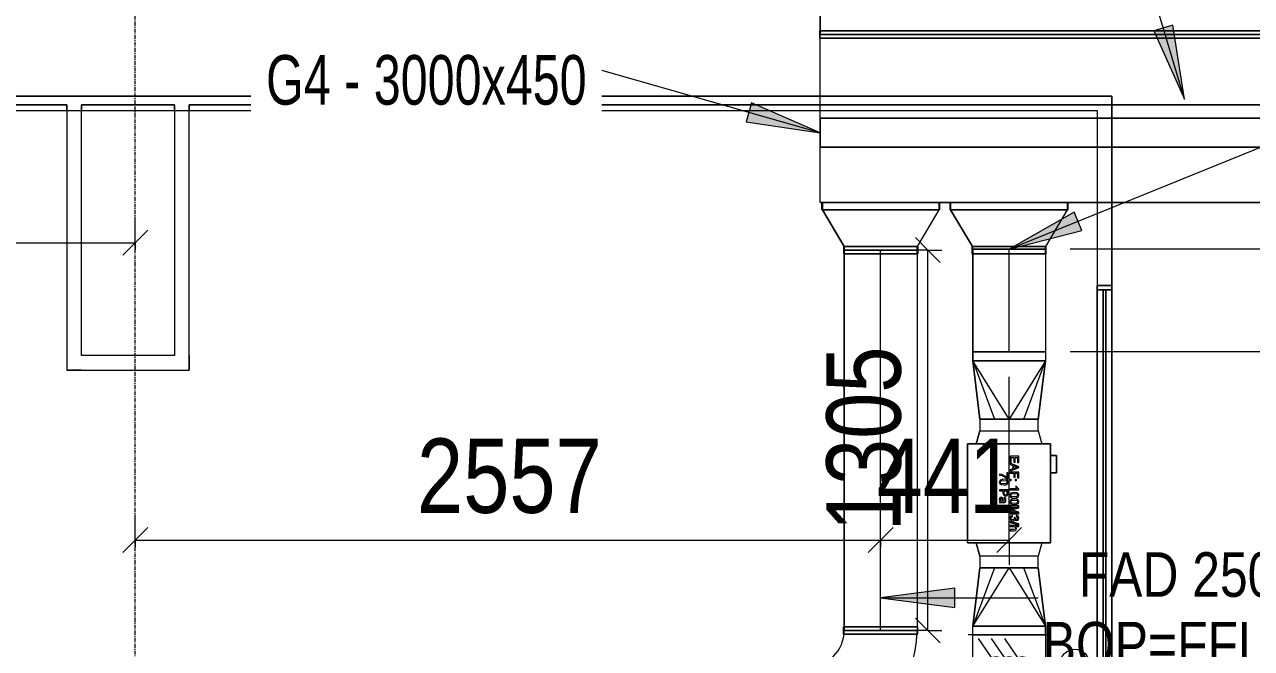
# Model space of a CAD drawing. Header units: millimetres. Extents: x -22227 to 20275, y 15053 to 61060.
# Drawn here: x 10521 to 14731, y 56272 to 58412 of the extents above; entities that cross this region are included whole.
import ezdxf

# ---------------------------------------------------------------- set-up
doc = ezdxf.new("R2010")
doc.units = ezdxf.units.MM
doc.linetypes.add('Grid Line', pattern=[22.225, 12.7, -3.175, 3.175, -3.175])
for name, color, linetype, lineweight in [('A-ANNO-DIMS', 7, 'Continuous', 9), ('A-ANNO-DIMS-170', 7, 'Continuous', 9), ('A-DETL-GENF', 7, 'Continuous', 5), ('A-WALL', 7, 'Continuous', 9), ('G-ANNO-TEXT', 7, 'Continuous', 9), ('M-EQPM', 7, 'Continuous', 5), ('M-HVAC-CDFF', 7, 'Continuous', 5), ('M-HVAC-CDFF-IDEN', 7, 'Continuous', 9), ('M-HVAC-DUCT', 7, 'Continuous', 18), ('M-HVAC-DUCT-CNTR', 7, 'Continuous', 5), ('M-HVAC-DUCT-IDEN', 7, 'Continuous', 9), ('S-GRID', 7, 'Continuous', 9)]:
    doc.layers.add(name, color=color, linetype=linetype, lineweight=lineweight)
doc.layers.add('A-FLOR', color=7, linetype='Continuous', lineweight=9, true_color=0x007f00)
doc.layers.add('A-GLAZ', color=7, linetype='Continuous', lineweight=9, true_color=0x00007f)
doc.styles.add('Arial_2', font='arial.ttf', dxfattribs={"width": 0.8, "height": 153})
doc.styles.add('Arial_3', font='arial.ttf', dxfattribs={"width": 0.8, "height": 255})
doc.styles.add('Arial_6', font='arial.ttf', dxfattribs={"width": 0.7, "height": 170})
doc.dimstyles.new('AK_DIM_2_0_Arial_đỏ', dxfattribs={"dimscale": 304.8, "dimtxt": 260.166147, "dimasz": 0.278871, "dimexe": 0.278871, "dimexo": 0.278871, "dimgap": 0.055774, "dimtad": 1, "dimdec": 0, "dimzin": 0, "dimdsep": 46, "dimtxsty": 'Arial_3', "dimblk1": 'OBLIQUE', "dimblk2": 'OBLIQUE', "dimsah": 1, "dimcen": 0.09, "dimadec": 0, "dimazin": 0, "dimtfac": 1, "dimtdec": 4, "dimtix": 1, "dimtmove": 0, "dimatfit": 3, "dimfxl": 1, "dimtvp": 1, "dimtolj": 1, "dimtzin": 0, "dimarcsym": 2})

# ---------------------------------------------------------------- blocks, each defined once
blk = doc.blocks.new('AK_OViewTuongPanel - 2000x1200-1198638-MẶT BẰNG HỆ THỐNG GIÓ TƯƠI')
at = {"layer": 'A-GLAZ', "color": 9, "true_color": 0xaaaad4}
for p, q in [((-1015, 25), (-1015, -25)), ((-1000, 25), (-1015, 25)), ((-1000, -25), (-1000, 25)), ((1000, 25), (-1000, 25)), ((1000, 5), (-1000, 5)), ((-1000, 5), (-1000, -5)), ((1015, 25), (1000, 25)), ((1000, 25), (1000, -25)), ((1000, -5), (1000, 5)), ((1015, -25), (1015, 25)), ((-1015, -25), (-1000, -25)), ((-1000, -5), (1000, -5)), ((-1000, -25), (1000, -25)), ((1000, -25), (1015, -25))]:
    blk.add_line(p, q, dxfattribs=at)
at = {"layer": 'A-GLAZ', "color": 7, "true_color": 0xececf5}
for p, q in [((-1015, -25), (-1015, 25)), ((-1000, -5), (-1000, 5)), ((-1000, 5), (-1000, -5)), ((1000, 5), (1000, -5)), ((1000, -5), (1000, 5)), ((1015, 25), (1015, -25))]:
    blk.add_line(p, q, dxfattribs=at)
at = {"layer": 'A-GLAZ', "color": 254, "true_color": 0xe0e0ef}
for p, q in [((-1015, 25), (-1000, 25)), ((-1000, 25), (-1000, 5)), ((1000, 25), (1015, 25)), ((1000, 5), (1000, 25)), ((-1000, -25), (-1015, -25)), ((-1000, -5), (-1000, -25)), ((1000, -25), (1000, -5)), ((1015, -25), (1000, -25))]:
    blk.add_line(p, q, dxfattribs=at)
at = {"layer": 'A-GLAZ', "color": 254, "true_color": 0xcccce5}
for p, q in [((-1000, 25), (1000, 25)), ((-1000, 5), (1000, 5)), ((1000, -5), (-1000, -5)), ((1000, -25), (-1000, -25))]:
    blk.add_line(p, q, dxfattribs=at)
blk = doc.blocks.new('AK-SGS-M3-A_rvt-1-MẶT BẰNG HỆ THỐNG GIÓ TƯƠI')
at = {"layer": 'A-WALL', "color": 253, "true_color": 0xaaaaaa}
for p, q in [((14201.4, 58166.9), (3042.8, 58166.9)), ((14251.4, 58166.9), (14201.4, 58166.9)), ((14251.4, 57516.9), (14251.4, 58166.9)), ((17060.6, 58136.9), (14251.4, 58136.9)), ((9976.4, 58116.9), (10666.4, 58116.9)), ((10666.4, 58116.9), (10666.4, 57226.9)), ((10716.4, 58116.9), (11036.4, 58116.9)), ((10716.4, 57276.9), (10716.4, 58116.9)), ((11036.4, 58116.9), (11036.4, 57276.9)), ((11086.4, 58116.9), (14201.4, 58116.9)), ((11086.4, 57276.9), (11086.4, 58116.9)), ((14201.4, 58116.9), (14201.4, 57516.9)), ((11036.4, 57276.9), (10716.4, 57276.9)), ((11086.4, 57226.9), (11086.4, 57276.9)), ((10666.4, 57226.9), (10716.4, 57226.9)), ((10716.4, 57226.9), (11086.4, 57226.9))]:
    blk.add_line(p, q, dxfattribs=at)
at = {"layer": 'A-WALL', "color": 254, "true_color": 0xe0e0e0}
for p, q in [((14201.4, 58166.9), (3042.8, 58166.9)), ((9976.4, 58136.9), (10666.4, 58136.9)), ((10666.4, 58136.9), (10666.4, 58134.3)), ((10666.4, 58134), (10666.4, 58125.6)), ((10716.4, 58136.9), (11036.4, 58136.9)), ((10716.4, 58134.7), (10716.4, 58136.9)), ((10716.4, 58126.2), (10716.4, 58134.4)), ((11036.4, 58136.9), (11036.4, 58129.9)), ((11086.4, 58136.9), (14251.4, 58136.9)), ((11086.4, 58130.5), (11086.4, 58136.9)), ((14201.4, 58166.9), (14251.4, 58166.9)), ((14251.4, 58136.9), (14251.4, 58166.9)), ((10666.4, 58125.1), (10666.4, 58116.9)), ((10666.4, 58116.9), (10716.4, 58116.9)), ((10716.4, 58117.6), (10716.4, 58125.7)), ((11036.4, 58129.5), (11036.4, 58122.2)), ((11036.4, 58121.5), (11036.4, 58116.9)), ((11036.4, 58116.9), (11086.4, 58116.9)), ((11086.4, 58122.9), (11086.4, 58130.1)), ((11086.4, 58117.7), (11086.4, 58122.2)), ((14201.4, 57516.9), (14251.4, 57516.9)), ((14201.4, 57501.9), (14201.4, 57516.9)), ((14201.4, 57501.9), (14201.4, 55501.9)), ((14251.4, 57516.9), (14251.4, 57501.9)), ((14251.4, 55501.9), (14251.4, 57501.9))]:
    blk.add_line(p, q, dxfattribs=at)
at = {"layer": 'A-WALL', "color": 254, "true_color": 0xcccccc}
for p, q in [((10666.4, 58136.9), (9976.4, 58136.9)), ((10666.4, 58134.3), (10666.4, 58136.9)), ((10666.4, 58125.6), (10666.4, 58134)), ((11036.4, 58136.9), (10716.4, 58136.9)), ((10716.4, 58136.9), (10716.4, 58134.7)), ((10716.4, 58134.4), (10716.4, 58126.2)), ((11036.4, 58129.9), (11036.4, 58136.9)), ((14251.4, 58136.9), (11086.4, 58136.9)), ((11086.4, 58136.9), (11086.4, 58130.5)), ((14251.4, 57516.9), (14251.4, 58136.9)), ((14251.4, 58136.9), (17060.6, 58136.9)), ((9976.4, 58116.9), (10666.4, 58116.9)), ((10666.4, 58116.9), (10666.4, 58125.1)), ((10666.4, 58116.9), (10666.4, 57226.9)), ((10716.4, 58125.7), (10716.4, 58117.6)), ((10716.4, 58116.9), (11036.4, 58116.9)), ((10716.4, 57276.9), (10716.4, 58116.9)), ((11036.4, 58122.2), (11036.4, 58129.5)), ((11036.4, 58116.9), (11036.4, 58121.5)), ((11036.4, 58116.9), (11036.4, 57276.9)), ((11086.4, 58130.1), (11086.4, 58122.9)), ((11086.4, 58122.2), (11086.4, 58117.7)), ((11086.4, 58116.9), (14201.4, 58116.9)), ((11086.4, 57276.9), (11086.4, 58116.9)), ((14201.4, 58116.9), (14201.4, 57516.9)), ((14201.4, 55501.9), (14201.4, 57501.9)), ((14251.4, 57501.9), (14251.4, 55501.9)), ((11036.4, 57276.9), (10716.4, 57276.9)), ((11086.4, 57276.9), (11086.4, 57226.9)), ((10716.4, 57226.9), (10666.4, 57226.9)), ((10716.4, 57226.9), (11086.4, 57226.9))]:
    blk.add_line(p, q, dxfattribs=at)
at = {"layer": 'A-WALL', "color": 7, "true_color": 0xececec}
for p, q in [((10666.4, 58116.9), (10716.4, 58116.9)), ((11036.4, 58116.9), (11086.4, 58116.9)), ((14201.4, 57516.9), (14251.4, 57516.9)), ((14201.4, 57516.9), (14201.4, 57501.9)), ((14251.4, 57501.9), (14251.4, 57516.9))]:
    blk.add_line(p, q, dxfattribs=at)
at = {"layer": 'A-GLAZ', "color": 9, "lineweight": 9, "true_color": 0xaaaad4, "rotation": 269.9999999999999}
blk.add_blockref('AK_OViewTuongPanel - 2000x1200-1198638-MẶT BẰNG HỆ THỐNG GIÓ TƯƠI', (14226.4, 56501.9), dxfattribs=at)
blk = doc.blocks.new('03_DSC_VA_Fan _inline_ - QUẠT CẤP HỘP-2126226-MẶT BẰNG HỆ THỐNG GIÓ TƯƠI')
at = {"layer": 'M-EQPM', "color": 4, "true_color": 0x00ffff}
for p, q in [((170.2, 142.5), (-170.2, 142.5)), ((-170.2, 142.5), (-170.2, -142.5)), ((-170.2, -142.5), (-170.2, 142.5)), ((-170.2, 142.5), (170.2, 142.5)), ((-70.2, 162.5), (-130.2, 162.5)), ((-130.2, 162.5), (-130.2, 142.5)), ((-130.2, 142.5), (-130.2, 162.5)), ((-130.2, 162.5), (-70.2, 162.5)), ((-130.2, 142.5), (-70.2, 142.5)), ((-70.2, 142.5), (-130.2, 142.5)), ((-70.2, 142.5), (-70.2, 162.5)), ((-70.2, 162.5), (-70.2, 142.5)), ((170.2, -142.5), (170.2, 142.5)), ((170.2, 142.5), (170.2, -142.5)), ((-215, 100), (-170.2, 112.5)), ((-215, 100), (-170.2, 112.5)), ((-215, 71), (-215, 100)), ((-215, -100), (-215, 100)), ((170.2, 112.5), (215, 100)), ((170.2, 112.5), (215, 100)), ((215, 100), (215, 71)), ((215, 100), (215, -100)), ((-215, -71), (-215, 71)), ((215, 71), (215, -71)), ((-105.9, 32.8), (-127.2, 32.8)), ((-127.2, 32.8), (-127.2, 3.2)), ((-127.2, 3.2), (-105.5, 3.2)), ((-123.5, 20.3), (-123.5, 29.1)), ((-123.5, 29.1), (-105.9, 29.1)), ((-106.8, 20.3), (-123.5, 20.3)), ((-123.5, 6.9), (-123.5, 16.6)), ((-123.5, 16.6), (-106.8, 16.6)), ((-105.5, 6.9), (-123.5, 6.9)), ((-106.8, 16.6), (-106.8, 20.3)), ((-105.9, 29.1), (-105.9, 32.8)), ((-105.5, 3.2), (-105.5, 6.9)), ((-91.6, 32.8), (-103.4, 3.2)), ((-103.4, 3.2), (-99.5, 3.2)), ((-99.5, 3.2), (-96.1, 12.5)), ((-96.1, 12.5), (-83.9, 12.5)), ((-94.7, 16.2), (-91.8, 24.1)), ((-85.3, 16.2), (-94.7, 16.2)), ((-91.8, 24.1), (-90, 29.1)), ((-88.4, 32.8), (-91.6, 32.8)), ((-90, 29.1), (-87.9, 23.4)), ((-76.6, 3.2), (-88.4, 32.8)), ((-87.9, 23.4), (-85.3, 16.2)), ((-83.9, 12.5), (-80.5, 3.2)), ((-80.5, 3.2), (-76.6, 3.2)), ((-52.8, 32.8), (-72.7, 32.8)), ((-72.7, 32.8), (-72.7, 3.2)), ((-72.7, 3.2), (-69, 3.2)), ((-69, 20.3), (-69, 29.1)), ((-69, 29.1), (-52.8, 29.1)), ((-55.2, 20.3), (-69, 20.3)), ((-69, 3.2), (-69, 16.6)), ((-69, 16.6), (-55.2, 16.6)), ((-55.2, 16.6), (-55.2, 20.3)), ((-52.8, 29.1), (-52.8, 32.8)), ((-43.6, 24.9), (-47.3, 24.9)), ((-47.3, 24.9), (-47.3, 21.2)), ((-47.3, 21.2), (-43.6, 21.2)), ((-43.6, 6.9), (-47.3, 6.9)), ((-47.3, 6.9), (-47.3, 3.2)), ((-47.3, 3.2), (-43.6, 3.2)), ((-43.6, 21.2), (-43.6, 24.9)), ((-43.6, 3.2), (-43.6, 6.9)), ((-17.9, 28.8), (-23.3, 25.4)), ((-23.3, 25.4), (-23.3, 21.9)), ((-23.3, 21.9), (-19.4, 23.8)), ((-19.4, 23.8), (-15.9, 26.2)), ((-14.6, 32.8), (-17.9, 28.8)), ((-15.9, 26.2), (-15.9, 3.2)), ((-15.9, 3.2), (-12.2, 3.2)), ((-12.2, 32.8), (-14.6, 32.8)), ((-12.2, 3.2), (-12.2, 32.8)), ((-2.4, 26.3), (-3.5, 17.8)), ((-3.5, 17.8), (-0.5, 5.6)), ((0.8, 31.2), (-2.4, 26.3)), ((-0.5, 5.6), (6.2, 2.8)), ((0.2, 17.8), (2, 27.1)), ((2, 8.6), (0.2, 17.8)), ((6.2, 32.8), (0.8, 31.2)), ((2, 27.1), (6.2, 29.1)), ((6.2, 6.5), (2, 8.6)), ((10.5, 31.8), (6.2, 32.8)), ((6.2, 29.1), (10.6, 26.8)), ((10.5, 8.6), (6.2, 6.5)), ((6.2, 2.8), (11.6, 4.4)), ((13.5, 29.1), (10.5, 31.8)), ((12.2, 17.8), (10.5, 8.6)), ((10.6, 26.8), (12.2, 17.8)), ((11.6, 4.4), (14.8, 9.3)), ((15.3, 24.7), (13.5, 29.1)), ((14.8, 9.3), (15.9, 17.8)), ((15.9, 17.8), (15.3, 24.7)), ((20.2, 26.3), (19.2, 17.8)), ((19.2, 17.8), (22.1, 5.6)), ((23.5, 31.2), (20.2, 26.3)), ((22.1, 5.6), (28.8, 2.8)), ((22.8, 17.8), (24.6, 27.1)), ((24.6, 8.6), (22.8, 17.8)), ((28.8, 32.8), (23.5, 31.2)), ((24.6, 27.1), (28.8, 29.1)), ((28.8, 6.5), (24.6, 8.6)), ((33.2, 31.8), (28.8, 32.8)), ((28.8, 29.1), (33.2, 26.8)), ((33.1, 8.6), (28.8, 6.5)), ((28.8, 2.8), (34.3, 4.4)), ((34.8, 17.8), (33.1, 8.6)), ((36.1, 29.1), (33.2, 31.8)), ((33.2, 26.8), (34.8, 17.8)), ((34.3, 4.4), (37.5, 9.3)), ((37.9, 24.7), (36.1, 29.1)), ((37.5, 9.3), (38.5, 17.8)), ((38.5, 17.8), (37.9, 24.7)), ((49.5, 32.8), (43.2, 32.8)), ((43.2, 32.8), (43.2, 3.2)), ((43.2, 3.2), (46.8, 3.2)), ((46.8, 3.2), (46.8, 29.1)), ((46.8, 29.1), (54.3, 3.2)), ((55.6, 11.9), (49.5, 32.8)), ((54.3, 3.2), (59.3, 3.2)), ((56.8, 7.6), (55.6, 11.9)), ((58.1, 12.3), (56.8, 7.6)), ((64, 32.8), (58.1, 12.3)), ((59.3, 3.2), (66.7, 29.1)), ((70.4, 32.8), (64, 32.8)), ((66.7, 29.1), (66.7, 3.2)), ((66.7, 3.2), (70.4, 3.2)), ((70.4, 3.2), (70.4, 32.8)), ((79.2, 11.5), (75.5, 11.1)), ((75.5, 11.1), (78.4, 5.1)), ((78.9, 30.7), (75.9, 24.9)), ((75.9, 24.9), (79.6, 24.5)), ((78.4, 5.1), (84.9, 2.8)), ((84.8, 32.8), (78.9, 30.7)), ((81.2, 7.7), (79.2, 11.5)), ((79.6, 24.5), (81.4, 27.9)), ((85, 6.5), (81.2, 7.7)), ((81.4, 27.9), (84.9, 29.1)), ((83.1, 20.8), (82.7, 17.1)), ((82.7, 17.1), (85.3, 17.5)), ((87.9, 21.8), (83.1, 20.8)), ((89.3, 31.8), (84.8, 32.8)), ((84.9, 29.1), (88.4, 27.9)), ((84.9, 2.8), (92, 5.5)), ((89.5, 8.1), (85, 6.5)), ((85.3, 17.5), (89.5, 16)), ((89.8, 25), (87.9, 21.8)), ((88.4, 27.9), (89.8, 25)), ((92.4, 29), (89.3, 31.8)), ((89.4, 19.4), (92.4, 21.9)), ((93.4, 16.9), (89.4, 19.4)), ((89.5, 16), (91.2, 12.2)), ((91.2, 12.2), (89.5, 8.1)), ((92, 5.5), (94.8, 12.1)), ((93.5, 25.3), (92.4, 29)), ((92.4, 21.9), (93.5, 25.3)), ((94.8, 12.1), (93.4, 16.9)), ((104.5, 32.8), (96.2, 3.2)), ((96.2, 3.2), (99.6, 3.2)), ((99.6, 3.2), (107.9, 32.8)), ((107.9, 32.8), (104.5, 32.8)), ((114.2, 32.8), (110.5, 32.8)), ((110.5, 32.8), (110.5, 3.2)), ((110.5, 3.2), (114.2, 3.2)), ((114.2, 21.9), (114.2, 32.8)), ((120.7, 25.4), (114.2, 21.9)), ((114.2, 14.8), (114.8, 18.6)), ((114.2, 3.2), (114.2, 14.8)), ((114.8, 18.6), (116.9, 20.9)), ((116.9, 20.9), (119.9, 21.7)), ((119.9, 21.7), (123.2, 20.5)), ((124.8, 24.4), (120.7, 25.4)), ((123.2, 20.5), (124.4, 16.6)), ((124.4, 16.6), (124.4, 3.2)), ((124.4, 3.2), (128.1, 3.2)), ((127.3, 21.8), (124.8, 24.4)), ((128.1, 17), (127.3, 21.8)), ((128.1, 3.2), (128.1, 17)), ((-51.5, -4.2), (-70.8, -4.2)), ((-70.8, -4.2), (-70.8, -7.8)), ((-70.8, -7.8), (-55.2, -7.8)), ((-64.8, -24.9), (-66.2, -33.2)), ((-66.2, -33.2), (-62.5, -33.2)), ((-60.7, -15.5), (-64.8, -24.9)), ((-62.5, -33.2), (-61.2, -25.2)), ((-61.2, -25.2), (-57, -15.1)), ((-55.2, -7.8), (-60.7, -15.5)), ((-57, -15.1), (-51.5, -7.1)), ((-51.5, -7.1), (-51.5, -4.2)), ((-47.1, -10.2), (-48.2, -18.7)), ((-48.2, -18.7), (-45.3, -30.9)), ((-43.9, -5.3), (-47.1, -10.2)), ((-45.3, -30.9), (-38.5, -33.7)), ((-44.5, -18.7), (-42.8, -9.4)), ((-42.8, -27.9), (-44.5, -18.7)), ((-38.5, -3.7), (-43.9, -5.3)), ((-42.8, -9.4), (-38.6, -7.4)), ((-38.5, -30), (-42.8, -27.9)), ((-38.6, -7.4), (-34.2, -9.6)), ((-34.2, -4.6), (-38.5, -3.7)), ((-34.3, -27.9), (-38.5, -30)), ((-38.5, -33.7), (-33.1, -32.1)), ((-32.5, -18.7), (-34.3, -27.9)), ((-31.2, -7.4), (-34.2, -4.6)), ((-34.2, -9.6), (-32.5, -18.7)), ((-33.1, -32.1), (-29.9, -27.2)), ((-29.5, -11.8), (-31.2, -7.4)), ((-29.9, -27.2), (-28.8, -18.7)), ((-28.8, -18.7), (-29.5, -11.8)), ((-1.7, -3.7), (-12.7, -3.7)), ((-12.7, -3.7), (-12.7, -33.2)), ((-12.7, -33.2), (-9, -33.2)), ((-9, -17.5), (-9, -7.4)), ((-9, -7.4), (-1.4, -7.4)), ((-1.3, -17.5), (-9, -17.5)), ((-9, -33.2), (-9, -21.2)), ((-9, -21.2), (-1.5, -21.2)), ((2.7, -4), (-1.7, -3.7)), ((-1.5, -21.2), (7.1, -18.6)), ((-1.4, -7.4), (2.3, -7.6)), ((4.2, -16.2), (-1.3, -17.5)), ((2.3, -7.6), (4.8, -9.3)), ((6.3, -5.4), (2.7, -4)), ((5.8, -12.4), (4.2, -16.2)), ((4.8, -9.3), (5.8, -12.4)), ((8.6, -8.2), (6.3, -5.4)), ((7.1, -18.6), (9.5, -12.2)), ((9.5, -12.2), (8.6, -8.2)), ((13.9, -24.5), (13.2, -27.5)), ((13.2, -27.5), (15, -31.9)), ((15.2, -13.9), (13.6, -17.5)), ((13.6, -17.5), (17.3, -18)), ((15.7, -22.4), (13.9, -24.5)), ((15, -31.9), (20.4, -33.7)), ((18.4, -11.8), (15.2, -13.9)), ((18.3, -21.2), (15.7, -22.4)), ((17.3, -18), (19.1, -15.5)), ((17.4, -25.8), (18.8, -24.8)), ((17.9, -29.2), (17.4, -25.8)), ((21.2, -30), (17.9, -29.2)), ((21.5, -20.7), (18.3, -21.2)), ((23.3, -11.1), (18.4, -11.8)), ((18.8, -24.8), (22, -24.2)), ((19.1, -15.5), (22.8, -14.8)), ((20.4, -33.7), (24.3, -33)), ((24.9, -29.1), (21.2, -30)), ((27.9, -19.4), (21.5, -20.7)), ((22, -24.2), (27.9, -23.6)), ((22.8, -14.8), (26.9, -15.8)), ((27.8, -11.7), (23.3, -11.1)), ((24.3, -33), (27.9, -30.5)), ((27.3, -27), (24.9, -29.1)), ((26.9, -15.8), (27.9, -19.4)), ((27.9, -23.6), (27.3, -27)), ((30.3, -13.4), (27.8, -11.7)), ((27.9, -30.5), (28.8, -33.2)), ((28.8, -33.2), (32.5, -33.2)), ((31.4, -15.9), (30.3, -13.4)), ((31.6, -19.1), (31.4, -15.9)), ((31.6, -23.7), (31.6, -19.1)), ((31.8, -30.1), (31.6, -23.7)), ((32.5, -33.2), (31.8, -30.1)), ((-215, -100), (-215, -71)), ((215, -71), (215, -100)), ((-170.2, -112.5), (-215, -100)), ((-215, -100), (-170.2, -112.5)), ((170.2, -112.5), (215, -100)), ((215, -100), (170.2, -112.5)), ((-170.2, -142.5), (170.2, -142.5)), ((170.2, -142.5), (-170.2, -142.5)), ((-127.2, -142.5), (-105.5, -142.5)), ((-105.9, -142.5), (-127.2, -142.5)), ((-105.5, -142.5), (-123.5, -142.5)), ((-123.5, -142.5), (-106.8, -142.5)), ((-106.8, -142.5), (-123.5, -142.5)), ((-123.5, -142.5), (-105.9, -142.5)), ((-103.4, -142.5), (-99.5, -142.5)), ((-91.6, -142.5), (-103.4, -142.5)), ((-99.5, -142.5), (-96.1, -142.5)), ((-96.1, -142.5), (-83.9, -142.5)), ((-94.7, -142.5), (-91.8, -142.5)), ((-85.3, -142.5), (-94.7, -142.5)), ((-91.8, -142.5), (-90, -142.5)), ((-88.4, -142.5), (-91.6, -142.5)), ((-90, -142.5), (-87.9, -142.5)), ((-76.6, -142.5), (-88.4, -142.5)), ((-87.9, -142.5), (-85.3, -142.5)), ((-83.9, -142.5), (-80.5, -142.5)), ((-80.5, -142.5), (-76.6, -142.5)), ((-72.7, -142.5), (-69, -142.5)), ((-52.8, -142.5), (-72.7, -142.5)), ((-69, -142.5), (-55.2, -142.5)), ((-55.2, -142.5), (-69, -142.5)), ((-69, -142.5), (-52.8, -142.5)), ((-47.3, -142.5), (-43.6, -142.5)), ((-43.6, -142.5), (-47.3, -142.5)), ((-47.3, -142.5), (-43.6, -142.5)), ((-43.6, -142.5), (-47.3, -142.5)), ((-17.9, -142.5), (-23.3, -142.5)), ((-23.3, -142.5), (-19.4, -142.5)), ((-22.6, -142.5), (-6.9, -142.5)), ((-3.2, -142.5), (-22.6, -142.5)), ((-19.4, -142.5), (-15.9, -142.5)), ((-16.5, -142.5), (-18, -142.5)), ((-18, -142.5), (-14.3, -142.5)), ((-14.6, -142.5), (-17.9, -142.5)), ((-12.5, -142.5), (-16.5, -142.5)), ((-15.9, -142.5), (-12.2, -142.5)), ((-12.2, -142.5), (-14.6, -142.5)), ((-14.3, -142.5), (-12.9, -142.5)), ((-12.9, -142.5), (-8.7, -142.5)), ((-6.9, -142.5), (-12.5, -142.5)), ((-8.7, -142.5), (-3.2, -142.5)), ((-3.5, -142.5), (-0.5, -142.5)), ((-2.4, -142.5), (-3.5, -142.5)), ((0.8, -142.5), (-2.4, -142.5)), ((-0.5, -142.5), (6.2, -142.5)), ((0, -142.5), (2.9, -142.5)), ((1.1, -142.5), (0, -142.5)), ((0.2, -142.5), (2, -142.5)), ((2, -142.5), (0.2, -142.5)), ((6.2, -142.5), (0.8, -142.5)), ((4.3, -142.5), (1.1, -142.5)), ((2, -142.5), (6.2, -142.5)), ((6.2, -142.5), (2, -142.5)), ((2.9, -142.5), (9.7, -142.5)), ((3.7, -142.5), (5.5, -142.5)), ((5.4, -142.5), (3.7, -142.5)), ((9.7, -142.5), (4.3, -142.5)), ((9.7, -142.5), (5.4, -142.5)), ((5.5, -142.5), (9.6, -142.5)), ((6.2, -142.5), (11.6, -142.5)), ((10.5, -142.5), (6.2, -142.5)), ((6.2, -142.5), (10.6, -142.5)), ((10.5, -142.5), (6.2, -142.5)), ((9.6, -142.5), (14, -142.5)), ((9.7, -142.5), (15.1, -142.5)), ((14, -142.5), (9.7, -142.5)), ((14, -142.5), (9.7, -142.5)), ((13.5, -142.5), (10.5, -142.5)), ((12.2, -142.5), (10.5, -142.5)), ((10.6, -142.5), (12.2, -142.5)), ((11.6, -142.5), (14.8, -142.5)), ((15.3, -142.5), (13.5, -142.5)), ((17, -142.5), (14, -142.5)), ((14, -142.5), (15.7, -142.5)), ((15.7, -142.5), (14, -142.5)), ((14.8, -142.5), (15.9, -142.5)), ((15.1, -142.5), (18.3, -142.5)), ((15.9, -142.5), (15.3, -142.5)), ((18.7, -142.5), (17, -142.5)), ((18.3, -142.5), (19.4, -142.5)), ((19.4, -142.5), (18.7, -142.5)), ((19.2, -142.5), (22.1, -142.5)), ((20.2, -142.5), (19.2, -142.5)), ((23.5, -142.5), (20.2, -142.5)), ((22.1, -142.5), (28.8, -142.5)), ((22.8, -142.5), (24.6, -142.5)), ((24.6, -142.5), (22.8, -142.5)), ((28.8, -142.5), (23.5, -142.5)), ((24.6, -142.5), (28.8, -142.5)), ((28.8, -142.5), (24.6, -142.5)), ((28.8, -142.5), (34.3, -142.5)), ((33.2, -142.5), (28.8, -142.5)), ((28.8, -142.5), (33.2, -142.5)), ((33.1, -142.5), (28.8, -142.5)), ((34.8, -142.5), (33.1, -142.5)), ((36.1, -142.5), (33.2, -142.5)), ((33.2, -142.5), (34.8, -142.5)), ((34.3, -142.5), (37.5, -142.5)), ((35.5, -142.5), (39.2, -142.5)), ((46.5, -142.5), (35.5, -142.5)), ((37.9, -142.5), (36.1, -142.5)), ((37.5, -142.5), (38.5, -142.5)), ((38.5, -142.5), (37.9, -142.5)), ((39.2, -142.5), (46.7, -142.5)), ((39.2, -142.5), (46.9, -142.5)), ((47, -142.5), (39.2, -142.5)), ((43.2, -142.5), (46.8, -142.5)), ((49.5, -142.5), (43.2, -142.5)), ((50.9, -142.5), (46.5, -142.5)), ((46.7, -142.5), (55.3, -142.5)), ((46.8, -142.5), (54.3, -142.5)), ((46.9, -142.5), (50.6, -142.5)), ((52.4, -142.5), (47, -142.5)), ((55.6, -142.5), (49.5, -142.5)), ((50.6, -142.5), (53.1, -142.5)), ((54.5, -142.5), (50.9, -142.5)), ((54, -142.5), (52.4, -142.5)), ((53.1, -142.5), (54, -142.5)), ((54.3, -142.5), (59.3, -142.5)), ((56.8, -142.5), (54.5, -142.5)), ((55.3, -142.5), (57.7, -142.5)), ((56.8, -142.5), (55.6, -142.5)), ((58.1, -142.5), (56.8, -142.5)), ((57.7, -142.5), (56.8, -142.5)), ((64, -142.5), (58.1, -142.5)), ((59.3, -142.5), (66.7, -142.5)), ((62.1, -142.5), (61.4, -142.5)), ((61.4, -142.5), (63.3, -142.5)), ((63.4, -142.5), (61.8, -142.5)), ((61.8, -142.5), (65.5, -142.5)), ((63.9, -142.5), (62.1, -142.5)), ((63.3, -142.5), (68.6, -142.5)), ((66.7, -142.5), (63.4, -142.5)), ((66.5, -142.5), (63.9, -142.5)), ((70.4, -142.5), (64, -142.5)), ((65.5, -142.5), (67.3, -142.5)), ((66.2, -142.5), (65.6, -142.5)), ((65.6, -142.5), (67, -142.5)), ((69.4, -142.5), (66.2, -142.5)), ((69.7, -142.5), (66.5, -142.5)), ((66.7, -142.5), (70.4, -142.5)), ((71.5, -142.5), (66.7, -142.5)), ((67, -142.5), (70.2, -142.5)), ((67.3, -142.5), (71.1, -142.5)), ((68.6, -142.5), (72.6, -142.5)), ((73.1, -142.5), (69.4, -142.5)), ((76.1, -142.5), (69.7, -142.5)), ((70.2, -142.5), (76.1, -142.5)), ((71.1, -142.5), (75.1, -142.5)), ((76, -142.5), (71.5, -142.5)), ((72.6, -142.5), (76.2, -142.5)), ((75.5, -142.5), (73.1, -142.5)), ((75.1, -142.5), (76.1, -142.5)), ((75.5, -142.5), (78.4, -142.5)), ((79.2, -142.5), (75.5, -142.5)), ((76.1, -142.5), (75.5, -142.5)), ((78.9, -142.5), (75.9, -142.5)), ((75.9, -142.5), (79.6, -142.5)), ((78.5, -142.5), (76, -142.5)), ((76.2, -142.5), (77.1, -142.5)), ((77.1, -142.5), (80.8, -142.5)), ((78.4, -142.5), (84.9, -142.5)), ((79.7, -142.5), (78.5, -142.5)), ((84.8, -142.5), (78.9, -142.5)), ((81.2, -142.5), (79.2, -142.5)), ((79.6, -142.5), (81.4, -142.5)), ((79.8, -142.5), (79.7, -142.5)), ((80, -142.5), (79.8, -142.5)), ((80.8, -142.5), (80, -142.5)), ((85, -142.5), (81.2, -142.5)), ((81.4, -142.5), (84.9, -142.5)), ((83.1, -142.5), (82.7, -142.5)), ((82.7, -142.5), (85.3, -142.5)), ((87.9, -142.5), (83.1, -142.5)), ((89.3, -142.5), (84.8, -142.5)), ((84.9, -142.5), (92, -142.5)), ((84.9, -142.5), (88.4, -142.5)), ((89.5, -142.5), (85, -142.5)), ((85.3, -142.5), (89.5, -142.5)), ((89.8, -142.5), (87.9, -142.5)), ((88.4, -142.5), (89.8, -142.5)), ((92.4, -142.5), (89.3, -142.5)), ((93.4, -142.5), (89.4, -142.5)), ((89.4, -142.5), (92.4, -142.5)), ((89.5, -142.5), (91.2, -142.5)), ((91.2, -142.5), (89.5, -142.5)), ((92, -142.5), (94.8, -142.5)), ((92.4, -142.5), (93.5, -142.5)), ((93.5, -142.5), (92.4, -142.5)), ((94.8, -142.5), (93.4, -142.5)), ((96.2, -142.5), (99.6, -142.5)), ((104.5, -142.5), (96.2, -142.5)), ((99.6, -142.5), (107.9, -142.5)), ((107.9, -142.5), (104.5, -142.5)), ((110.5, -142.5), (114.2, -142.5)), ((114.2, -142.5), (110.5, -142.5)), ((114.2, -142.5), (114.8, -142.5)), ((120.7, -142.5), (114.2, -142.5)), ((114.8, -142.5), (116.9, -142.5)), ((116.9, -142.5), (119.9, -142.5)), ((119.9, -142.5), (123.2, -142.5)), ((124.8, -142.5), (120.7, -142.5)), ((123.2, -142.5), (124.4, -142.5)), ((124.4, -142.5), (128.1, -142.5)), ((127.3, -142.5), (124.8, -142.5)), ((128.1, -142.5), (127.3, -142.5))]:
    blk.add_line(p, q, dxfattribs=at)
at = {"layer": 'M-EQPM', "color": 4, "true_color": 0x00ffff, "flags": 128}
for points in [[(-170.2, -112.5), (-170.2, -37.5), (-170.2, 37.5), (-170.2, 112.5)], [(-170.2, 112.5), (-170.2, 37.5), (-170.2, -37.5), (-170.2, -112.5)], [(170.2, -112.5), (170.2, -37.5), (170.2, 37.5), (170.2, 112.5)], [(170.2, 112.5), (170.2, 37.5), (170.2, -37.5), (170.2, -112.5)]]:
    blk.add_lwpolyline(points, dxfattribs=at)
blk = doc.blocks.new('ConThu_ChuNhat_NepC - L350-2215303-MẶT BẰNG HỆ THỐNG GIÓ TƯƠI')
at = {"layer": 'M-HVAC-DUCT', "color": 4, "true_color": 0x00ffff}
for p, q in [((-25, -202), (-25, 202)), ((-25, 202), (-25, -202)), ((-25, 202), (0, 202)), ((-25, 202), (0, 202)), ((-25, -200), (-25, 200)), ((-25, 200), (-25, -200)), ((-25, 200), (0, 200)), ((-25, 200), (0, 200)), ((0, -202), (0, 202)), ((0, 202), (0, -202)), ((0, 200), (0, -200)), ((0, 200), (125, 125)), ((0, 200), (125, 125)), ((0, -200), (0, 200)), ((0, -200), (0, 200)), ((0, 200), (0, -200)), ((125, 127), (125, -127)), ((125, -127), (125, 127)), ((150, 127), (125, 127)), ((125, 127), (150, 127)), ((150, 127), (150, -127)), ((150, -127), (150, 127)), ((125, -125), (125, 125)), ((125, 125), (125, -125)), ((125, 125), (125, -125)), ((125, -125), (125, 125)), ((150, 125), (125, 125)), ((125, 125), (150, 125)), ((150, 125), (150, -125)), ((150, -125), (150, 125)), ((0, -200), (125, -125)), ((125, -125), (0, -200)), ((125, -125), (150, -125)), ((125, -125), (150, -125)), ((125, -127), (150, -127)), ((125, -127), (150, -127)), ((0, -200), (-25, -200)), ((-25, -200), (0, -200)), ((0, -202), (-25, -202)), ((-25, -202), (0, -202))]:
    blk.add_line(p, q, dxfattribs=at)
blk = doc.blocks.new('ConThu_VuongTron_NepC1 - Standard-2246124-MẶT BẰNG HỆ THỐNG GIÓ TƯƠI')
at = {"layer": 'M-HVAC-DUCT', "color": 4, "true_color": 0x00ffff}
for p, q in [((-30, -125), (-30, 125)), ((-30, 125), (-30, -125)), ((-30, 125), (0, 125)), ((-30, 125), (0, 125)), ((0, 125), (200, 100)), ((200, 100), (0, 125)), ((0, 125), (0, -125)), ((0, -125), (0, 125)), ((0, 125), (200, 0)), ((200, 50), (0, 125)), ((0, -125), (0, 125)), ((0, 125), (0, -125)), ((200, 0), (200, 100)), ((200, 0), (200, 100)), ((240, 100), (200, 100)), ((200, 100), (200, 0)), ((200, 100), (200, 0)), ((240, 0), (240, 100)), ((240, 0), (240, 100)), ((200, -100), (200, 0)), ((200, -100), (200, 0)), ((200, 0), (200, -100)), ((240, -100), (240, 0)), ((240, -100), (240, 0)), ((200, 0), (0, -125)), ((200, 0), (200, -100)), ((0, -125), (200, -50)), ((0, -125), (-30, -125)), ((-30, -125), (0, -125)), ((0, -125), (200, -100)), ((200, -100), (0, -125)), ((200, -100), (240, -100))]:
    blk.add_line(p, q, dxfattribs=at)
blk = doc.blocks.new('VanGio_ChuNhat_TrucVit - VCD-2432149-MẶT BẰNG HỆ THỐNG GIÓ TƯƠI')
at = {"layer": 'A-DETL-GENF', "color": 4, "true_color": 0x00ffff}
for p, q in [((-100, 125), (-100, 140)), ((100, 125), (100, 140)), ((-100, 125), (100, 125)), ((-100, -125), (-100, 125)), ((-87.5, -15), (87.5, 105)), ((100, 125), (100, -125)), ((-87.5, -60), (87.5, 60)), ((-87.5, -105), (87.5, 15)), ((100, -125), (-100, -125)), ((-100, -125), (-100, -140)), ((0, -125), (0, -225)), ((100, -125), (100, -140))]:
    blk.add_line(p, q, dxfattribs=at)
for centre, radius in [((0, 45), 25), ((0, 0), 25), ((0, -45), 25), ((0, -225), 50)]:
    blk.add_circle(centre, radius, dxfattribs=at)
blk = doc.blocks.new('LocTho - 3000x450-2483998-MẶT BẰNG HỆ THỐNG GIÓ TƯƠI')
at = {"layer": 'M-HVAC-CDFF'}
for p, q in [((50, 1500), (-50, 1500)), ((-50, 1500), (-50, -1500)), ((-50, -1500), (-50, 1500)), ((-50, 1500), (50, 1500)), ((50, -1500), (50, 1500)), ((50, 1500), (50, -1500)), ((-50, -1500), (50, -1500)), ((50, -1500), (-50, -1500))]:
    blk.add_line(p, q, dxfattribs=at)
blk = doc.blocks.new('Cut_ChuNhat_NepC1 - 1 W-2484012-MẶT BẰNG HỆ THỐNG GIÓ TƯƠI')
at = {"layer": 'M-HVAC-DUCT', "color": 4, "true_color": 0x00ffff}
for p, q in [((13249.6, 58601.2), (13249.6, 59055.2)), ((13249.6, 59055.2), (16253.6, 59055.2)), ((16253.6, 59055.2), (13249.6, 59055.2)), ((13249.6, 59055.2), (13249.6, 58601.2)), ((16251.6, 59053.2), (13251.6, 59053.2)), ((13251.6, 58603.2), (13251.6, 59053.2)), ((13251.6, 59053.2), (16251.6, 59053.2)), ((13251.6, 58378.2), (13251.6, 59053.2)), ((16251.6, 59053.2), (16251.6, 58603.2)), ((16251.6, 58378.2), (16251.6, 59053.2)), ((16253.6, 59055.2), (16253.6, 58601.2)), ((16253.6, 58601.2), (16253.6, 59055.2)), ((16253.6, 58601.2), (13249.6, 58601.2)), ((13249.6, 58601.2), (16253.6, 58601.2)), ((16251.6, 58603.2), (13251.6, 58603.2)), ((13251.6, 58603.2), (13251.6, 58378.2)), ((16251.6, 58378.2), (16251.6, 58603.2)), ((13249.6, 58390.7), (16253.6, 58390.7)), ((16253.6, 58390.7), (13249.6, 58390.7)), ((13249.6, 58390.7), (13249.6, 58365.7)), ((13249.6, 58365.7), (13249.6, 58390.7)), ((16253.6, 58365.7), (16253.6, 58390.7)), ((16253.6, 58365.7), (16253.6, 58390.7)), ((13249.6, 58365.7), (16253.6, 58365.7)), ((16253.6, 58365.7), (13249.6, 58365.7)), ((13251.6, 58378.2), (16251.6, 58378.2)), ((16251.6, 58378.2), (13251.6, 58378.2))]:
    blk.add_line(p, q, dxfattribs=at)
blk = doc.blocks.new('Cut_ChuNhat_NepC1 - 1 W-2255193-MẶT BẰNG HỆ THỐNG GIÓ TƯƠI')
at = {"layer": 'M-HVAC-DUCT', "color": 4, "true_color": 0x00ffff}
for p, q in [((-127, 262.5), (127, 262.5)), ((127, 262.5), (-127, 262.5)), ((-127, 262.5), (-127, 237.5)), ((-127, 237.5), (-127, 262.5)), ((127, 237.5), (127, 262.5)), ((127, 237.5), (127, 262.5)), ((-127, 237.5), (127, 237.5)), ((127, 237.5), (-127, 237.5)), ((-125, 250), (125, 250)), ((125, 250), (-125, 250)), ((-262.5, -127), (-262.5, 127)), ((-262.5, 127), (-262.5, -127)), ((-262.5, 127), (-237.5, 127)), ((-262.5, 127), (-237.5, 127)), ((-237.5, -127), (-237.5, 127)), ((-237.5, 127), (-237.5, -127)), ((-250, 125), (-250, -125)), ((-250, -125), (-250, 125)), ((-237.5, -127), (-262.5, -127)), ((-262.5, -127), (-237.5, -127))]:
    blk.add_line(p, q, dxfattribs=at)
for radius in [125, 125, 375, 375]:
    blk.add_arc((-250, 250), radius, 270, 0, dxfattribs=at)
blk = doc.blocks.new('AK-SGS-M3-Hrvt_rvt-1-MẶT BẰNG HỆ THỐNG GIÓ TƯƠI')
at = {"layer": 'A-FLOR', "color": 7, "true_color": 0xecf5ec}
for p, q in [((-19596.1, 58166.9), (14251.4, 58166.9)), ((14251.4, 58166.9), (14251.4, 58136.9)), ((14251.4, 57501.9), (14251.4, 57516.9)), ((14251.4, 57501.9), (14251.4, 55501.9))]:
    blk.add_line(p, q, dxfattribs=at)
at = {"layer": 'A-FLOR', "color": 254, "true_color": 0xe0efe0}
for p, q in [((14251.4, 58166.9), (-19596.1, 58166.9)), ((14251.4, 58136.9), (14251.4, 58166.9)), ((14251.4, 58136.9), (14251.4, 57516.9)), ((14251.4, 55501.9), (14251.4, 57501.9))]:
    blk.add_line(p, q, dxfattribs=at)
at = {"layer": 'A-FLOR', "color": 254, "true_color": 0xcce5cc}
blk.add_line((14251.4, 57516.9), (14251.4, 58136.9), dxfattribs=at)
at = {"layer": 'A-FLOR', "color": 7, "true_color": 0xf3f9f3}
blk.add_line((14251.4, 57516.9), (14251.4, 57501.9), dxfattribs=at)
at = {"layer": 'M-HVAC-DUCT', "color": 4, "true_color": 0x00ffff}
for p, q in [((13251.6, 57801.3), (13251.6, 58428.2)), ((13251.6, 57801.3), (13251.6, 58428.2)), ((16251.6, 57801.3), (13251.6, 57801.3)), ((13251.6, 57801.3), (16251.6, 57801.3)), ((13333.6, 57638.8), (13583.6, 57638.8)), ((13583.6, 57638.8), (13333.6, 57638.8)), ((13333.6, 56333.8), (13333.6, 57638.8)), ((13333.6, 57638.8), (13333.6, 56333.8)), ((13583.6, 57638.8), (13583.6, 56333.8)), ((13583.6, 57638.8), (13583.6, 56333.8)), ((13774.3, 57641.3), (14024.3, 57641.3)), ((14024.3, 57641.3), (13774.3, 57641.3)), ((13774.3, 57289), (13774.3, 57641.3)), ((13774.3, 57641.3), (13774.3, 57289)), ((14024.3, 57641.3), (14024.3, 57289)), ((14024.3, 57641.3), (14024.3, 57289)), ((13774.3, 57289), (14024.3, 57289)), ((14024.3, 57289), (13774.3, 57289)), ((13333.6, 56333.8), (13583.6, 56333.8)), ((13583.6, 56333.8), (13333.6, 56333.8))]:
    blk.add_line(p, q, dxfattribs=at)
at = {"layer": 'M-HVAC-DUCT-CNTR', "color": 4, "true_color": 0x00ffff}
for p, q in [((13458.6, 56333.8), (13458.6, 57638.8)), ((13899.3, 57289), (13899.3, 57641.3))]:
    blk.add_line(p, q, dxfattribs=at)
at = {"layer": 'M-EQPM', "color": 4, "lineweight": 18, "true_color": 0x00ffff, "rotation": 269.9999999999997}
blk.add_blockref('03_DSC_VA_Fan _inline_ - QUẠT CẤP HỘP-2126226-MẶT BẰNG HỆ THỐNG GIÓ TƯƠI', (13899.3, 56804), dxfattribs=at)
at = {"layer": 'M-HVAC-CDFF', "color": 4, "lineweight": 18, "true_color": 0x00ffff, "rotation": 270.0000000000001}
blk.add_blockref('LocTho - 3000x450-2483998-MẶT BẰNG HỆ THỐNG GIÓ TƯƠI', (14751.6, 58041.3), dxfattribs=at)
at = {"layer": 'M-HVAC-DUCT', "color": 4, "lineweight": 18, "true_color": 0x00ffff}
for name, p in [('Cut_ChuNhat_NepC1 - 1 W-2484012-MẶT BẰNG HỆ THỐNG GIÓ TƯƠI', (0, 0)), ('Cut_ChuNhat_NepC1 - 1 W-2255193-MẶT BẰNG HỆ THỐNG GIÓ TƯƠI', (13458.6, 56083.8))]:
    blk.add_blockref(name, p, dxfattribs=at)
for name, p, rotation in [('ConThu_ChuNhat_NepC - L350-2215303-MẶT BẰNG HỆ THỐNG GIÓ TƯƠI', (13458.6, 57776.3), 270.0000000000001), ('ConThu_ChuNhat_NepC - L350-2215303-MẶT BẰNG HỆ THỐNG GIÓ TƯƠI', (13898.6, 57776.3), 270.0000000000001), ('ConThu_VuongTron_NepC1 - Standard-2246124-MẶT BẰNG HỆ THỐNG GIÓ TƯƠI', (13899.3, 57259), 270.0000000000001), ('ConThu_VuongTron_NepC1 - Standard-2246124-MẶT BẰNG HỆ THỐNG GIÓ TƯƠI', (13899.3, 56349), 90.00000000000011), ('VanGio_ChuNhat_TrucVit - VCD-2432149-MẶT BẰNG HỆ THỐNG GIÓ TƯƠI', (13899.3, 56219), 90.00000000000011)]:
    blk.add_blockref(name, p, dxfattribs=dict(at, rotation=rotation))
blk = doc.blocks.new('DIMBLOCK17-MẶT BẰNG HỆ THỐNG GIÓ TƯƠI')
at = {"layer": 'A-ANNO-DIMS-170', "color": 1, "true_color": 0xff0000}
for p, q in [((7655.5, 57664), (7655.5, 57749)), ((10901.4, 57664), (10901.4, 57749)), ((7655.5, 57664), (7698, 57706.5)), ((10901.4, 57664), (10943.9, 57706.5)), ((7655.5, 57664), (7613, 57621.5)), ((7655.5, 57664), (10901.4, 57664)), ((7655.5, 57664), (7655.5, 56603.2)), ((10901.4, 57664), (10858.9, 57621.5)), ((10901.4, 57664), (10901.4, 57639.1))]:
    blk.add_line(p, q, dxfattribs=at)
at = {"layer": 'A-ANNO-DIMS-170', "color": 0, "insert": (8966.3, 58012.1), "char_height": 255, "width": 749.279, "attachment_point": 1, "line_spacing_factor": 0.941778, "style": 'Arial_3'}
blk.add_mtext('3246', dxfattribs=at)
blk = doc.blocks.new('_Oblique')
at = {"color": 0, "linetype": 'ByBlock', "lineweight": -2}
blk.add_line((-0.5, -0.5), (0.5, 0.5), dxfattribs=at)
blk = doc.blocks.new('DIMBLOCK18-MẶT BẰNG HỆ THỐNG GIÓ TƯƠI')
at = {"layer": 'A-ANNO-DIMS-170', "color": 1, "true_color": 0xff0000}
for p, q in [((10901.4, 56644), (10901.4, 56729)), ((13458.6, 56644), (13458.6, 56729)), ((10901.4, 56644), (10943.9, 56686.5)), ((13458.6, 56644), (13501.1, 56686.5)), ((10901.4, 56644), (10858.9, 56601.5)), ((10901.4, 56644), (13458.6, 56644)), ((10901.4, 56644), (10901.4, 56619.1)), ((13458.6, 56644), (13416.1, 56601.5)), ((13458.6, 56644), (13458.6, 56619.1))]:
    blk.add_line(p, q, dxfattribs=at)
at = {"layer": 'A-ANNO-DIMS-170', "color": 0, "insert": (11867.8, 56992.1), "char_height": 255, "width": 749.279, "attachment_point": 1, "line_spacing_factor": 0.941778, "style": 'Arial_3'}
blk.add_mtext('2557', dxfattribs=at)
blk = doc.blocks.new('DIMBLOCK19-MẶT BẰNG HỆ THỐNG GIÓ TƯƠI')
at = {"layer": 'A-ANNO-DIMS-170', "color": 1, "true_color": 0xff0000}
for p, q in [((13899.3, 56644), (13899.3, 57204)), ((13458.6, 56644), (13458.6, 56729)), ((13458.6, 56644), (13501.1, 56686.5)), ((13899.3, 56644), (13941.8, 56686.5)), ((13458.6, 56644), (13416.1, 56601.5)), ((13458.6, 56644), (13899.3, 56644)), ((13458.6, 56644), (13458.6, 56619.1)), ((13899.3, 56644), (13856.8, 56601.5)), ((13899.3, 56644), (13899.3, 56559))]:
    blk.add_line(p, q, dxfattribs=at)
at = {"layer": 'A-ANNO-DIMS-170', "color": 0, "insert": (13444.8, 56992.1), "char_height": 255, "width": 561.959, "attachment_point": 1, "line_spacing_factor": 0.941778, "style": 'Arial_3'}
blk.add_mtext('441', dxfattribs=at)
blk = doc.blocks.new('DIMBLOCK30-MẶT BẰNG HỆ THỐNG GIÓ TƯƠI')
at = {"layer": 'A-ANNO-DIMS-170', "color": 1, "true_color": 0xff0000}
for p, q in [((15442.3, 57641.3), (15399.8, 57683.8)), ((15442.3, 57641.3), (14109.3, 57641.3)), ((15442.3, 57289), (15442.3, 57641.3)), ((15442.3, 57641.3), (15484.8, 57598.8)), ((15442.3, 57641.3), (15527.3, 57641.3)), ((15442.3, 57289), (15399.8, 57331.5)), ((15442.3, 57289), (14109.3, 57289)), ((15442.3, 57289), (15484.8, 57246.5)), ((15442.3, 57289), (15527.3, 57289))]:
    blk.add_line(p, q, dxfattribs=at)
at = {"layer": 'A-ANNO-DIMS-170', "color": 0, "insert": (15094.3, 57231), "char_height": 255, "width": 561.959, "attachment_point": 1, "rotation": 90, "line_spacing_factor": 0.941778, "style": 'Arial_3'}
blk.add_mtext('352', dxfattribs=at)
blk = doc.blocks.new('DIMBLOCK31-MẶT BẰNG HỆ THỐNG GIÓ TƯƠI')
at = {"layer": 'A-ANNO-DIMS-170', "color": 1, "true_color": 0xff0000}
for p, q in [((13620.4, 57638.8), (13577.9, 57681.3)), ((13620.4, 57638.8), (13535.4, 57638.8)), ((13620.4, 56333.8), (13620.4, 57638.8)), ((13620.4, 57638.8), (13662.9, 57596.3)), ((13620.4, 57638.8), (13668.6, 57638.8)), ((13620.4, 56333.8), (13577.9, 56376.3)), ((13620.4, 56333.8), (13535.4, 56333.8)), ((13620.4, 56333.8), (13662.9, 56291.3)), ((13620.4, 56333.8), (13668.6, 56333.8))]:
    blk.add_line(p, q, dxfattribs=at)
at = {"layer": 'A-ANNO-DIMS-170', "color": 0, "insert": (13272.3, 56674.1), "char_height": 255, "width": 749.279, "attachment_point": 1, "rotation": 90, "line_spacing_factor": 0.941778, "style": 'Arial_3'}
blk.add_mtext('1305', dxfattribs=at)

msp = doc.modelspace()

# ---------------------------------------------------------------- hatches: boundary and pattern name
at = {"layer": 'G-ANNO-TEXT', "true_color": 0xff0000}
msp.add_hatch(color=1, dxfattribs=at).paths.add_polyline_path([(14500.7, 58156.3), (14460.5, 58410.3), (14396.1, 58391.3)])
at = {"layer": 'M-HVAC-CDFF-IDEN'}
msp.add_hatch(color=256, dxfattribs=at).paths.add_polyline_path([(13251.6, 58041.3), (13015.5, 58143.5), (12997.1, 58078.9)])
at = {"layer": 'M-HVAC-DUCT-IDEN'}
for points in [[(13899.3, 57641.3), (14148.2, 57706.2), (14122.9, 57768.4)], [(13458.6, 56445.6), (13713.6, 56412), (13713.6, 56479.2)]]:
    msp.add_hatch(color=256, dxfattribs=at).paths.add_polyline_path(points)

# ---------------------------------------------------------------- linework, layer by layer
at = {"layer": 'G-ANNO-TEXT', "color": 1, "true_color": 0xff0000}
for p, q in [((14500.7, 58156.3), (14198.9, 59175.1)), ((14460.5, 58410.3), (14396.1, 58391.3)), ((14396.1, 58391.3), (14500.7, 58156.3)), ((14500.7, 58156.3), (14460.5, 58410.3))]:
    msp.add_line(p, q, dxfattribs=at)
at = {"layer": 'M-HVAC-CDFF-IDEN'}
for p, q in [((13251.6, 58041.3), (12462.2, 58266.3)), ((13015.5, 58143.5), (12997.1, 58078.9)), ((13251.6, 58041.3), (13015.5, 58143.5)), ((12997.1, 58078.9), (13251.6, 58041.3))]:
    msp.add_line(p, q, dxfattribs=at)
at = {"layer": 'M-HVAC-DUCT-IDEN'}
for p, q in [((13899.3, 57641.3), (15642.5, 58349.8)), ((14122.9, 57768.4), (13899.3, 57641.3)), ((14148.2, 57706.2), (14122.9, 57768.4)), ((13899.3, 57641.3), (14148.2, 57706.2)), ((13713.6, 56479.2), (13458.6, 56445.6)), ((13713.6, 56412), (13713.6, 56479.2)), ((13458.6, 56445.6), (13713.6, 56412)), ((13458.6, 56445.6), (13999.3, 56445.6))]:
    msp.add_line(p, q, dxfattribs=at)
at = {"layer": 'S-GRID', "linetype": 'Grid Line'}
msp.add_line((10901.4, 15335.3), (10901.4, 59870.5), dxfattribs=at)

# ---------------------------------------------------------------- block references
at = {"lineweight": 5}
for name in ['AK-SGS-M3-Hrvt_rvt-1-MẶT BẰNG HỆ THỐNG GIÓ TƯƠI', 'AK-SGS-M3-A_rvt-1-MẶT BẰNG HỆ THỐNG GIÓ TƯƠI']:
    msp.add_blockref(name, (0, 0), dxfattribs=at)

# ---------------------------------------------------------------- texts
at = {"layer": 'M-HVAC-DUCT-IDEN', "color": 1, "true_color": 0xff0000, "insert": (14660.9, 56405.1), "char_height": 153, "width": 1331.44, "attachment_point": 5, "line_spacing_factor": 0.936439, "style": 'Arial_2'}
msp.add_mtext('\\pxqc,t11.28889,22.57778,33.86667,45.15556,56.44444,67.73333,79.02222,90.31111,101.6,112.88889,124.17778,135.46667,146.75556,158.04444,169.33333,180.62222,191.91111,203.2,214.48889,225.77778,237.06667,248.35556,259.64444,270.93333,282.22222,293.51111,304.8,316.08889,327.37778,338.66667,349.95556,361.24444;{FAD 250x200\\PBOP=FFL +4400}', dxfattribs=at)

# ---------------------------------------------------------------- dimensions: what is measured, and where the dimension line sits
at = {"layer": 'A-ANNO-DIMS', "color": 1, "true_color": 0xff0000}
for base, p1, p2, override, picture, middle in [((10901.4, 57664), (7655.5, 56518.2), (10901.4, 57724.1), {"dimpost": '<>', "dimfxl": 3462.706196}, 'DIMBLOCK17-MẶT BẰNG HỆ THỐNG GIÓ TƯƠI', (9278.5, 57811.3)), ((13899.3, 56644), (13458.6, 56704.1), (13899.3, 57289), {"dimpost": '<>', "dimfxl": 732.339996}, 'DIMBLOCK19-MẶT BẰNG HỆ THỐNG GIÓ TƯƠI', (13679, 56789)), ((13458.6, 56644), (10901.4, 56704.1), (13458.6, 56704.1), {"dimpost": '<>', "dimfxl": 2557.212761}, 'DIMBLOCK18-MẶT BẰNG HỆ THỐNG GIÓ TƯƠI', (12180, 56791.2))]:
    dim = msp.add_linear_dim(base=base, p1=p1, p2=p2, dimstyle='AK_DIM_2_0_Arial_đỏ', override=override, dxfattribs=at)
    dim.commit()
    dim.dimension.update_dxf_attribs({"geometry": picture, "text_midpoint": middle})
for base, p1, p2, override, picture, middle in [((15442.3, 57641.3), (14024.3, 57289), (14024.3, 57641.3), {"dimpost": '<>', "dimfxl": 352.295802}, 'DIMBLOCK30-MẶT BẰNG HỆ THỐNG GIÓ TƯƠI', (15295.1, 57465.2)), ((13620.4, 57638.8), (13583.6, 56333.8), (13583.6, 57638.8), {"dimpost": '<>', "dimfxl": 1304.982123}, 'DIMBLOCK31-MẶT BẰNG HỆ THỐNG GIÓ TƯƠI', (13473.1, 56986.3))]:
    dim = msp.add_linear_dim(base=base, p1=p1, p2=p2, angle=90, dimstyle='AK_DIM_2_0_Arial_đỏ', override=override, dxfattribs=at)
    dim.commit()
    dim.dimension.update_dxf_attribs({"geometry": picture, "text_midpoint": middle})

# ---------------------------------------------------------------- next in the draw order: texts
at = {"layer": 'M-HVAC-CDFF-IDEN', "color": 1, "true_color": 0xff0000, "insert": (11899.9, 58221.3), "char_height": 170, "width": 1117.41, "attachment_point": 5, "line_spacing_factor": 0.936439, "style": 'Arial_6', "bg_fill": 3, "box_fill_scale": 1.25, "bg_fill_color": 256, "bg_fill_true_color": 13158600, "bg_fill_transparency": 0}
msp.add_mtext('\\pxqc,t8.75,17.5,26.25,35,43.75,52.5,61.25,70,78.75,87.5,96.25,105,113.75,122.5,131.25,140,148.75,157.5,166.25,175,183.75,192.5,201.25,210,218.75,227.5,236.25,245,253.75,262.5,271.25,280;{G4 - 3000x450}', dxfattribs=at)

doc.saveas('drawing.dxf')
